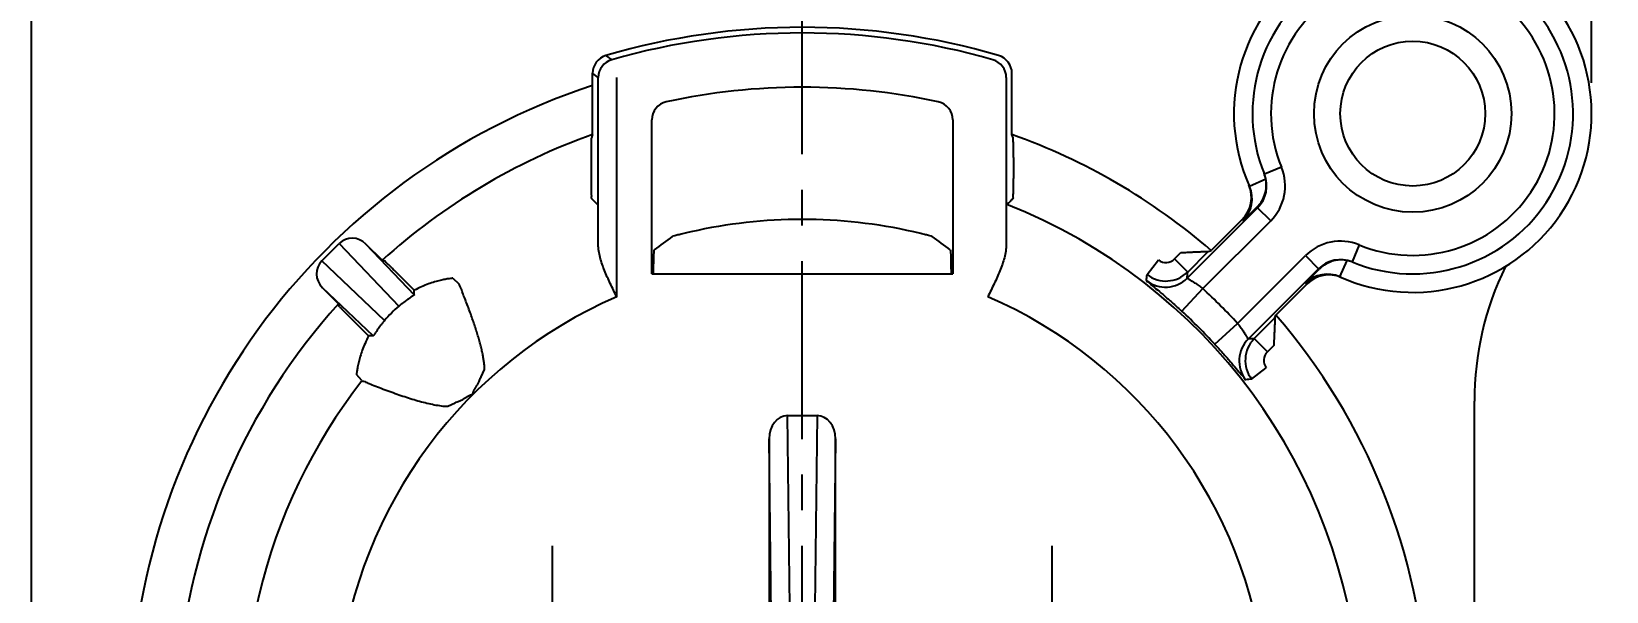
# Model space of a CAD drawing. Header units: millimetres. Extents: x 0 to 420, y 0 to 297.
# Drawn here: x 304 to 380.6, y 220.3 to 247.6 of the extents above; entities that cross this region are included whole.
import ezdxf

# ---------------------------------------------------------------- set-up
doc = ezdxf.new("R2010")
doc.units = ezdxf.units.MM
doc.header["$LTSCALE"] = 23.1
doc.linetypes.add('CENTER', pattern=[0.6, 0.375, -0.075, 0.075, -0.075])
doc.layers.get('0').update_dxf_attribs({"linetype": 'CONTINUOUS'})
for name, color, linetype in [('AUSFORMSCHRAEGEN', 7, 'CONTINUOUS'), ('BEZUGSACHSEN', 7, 'CONTINUOUS'), ('BOHRUNGEN', 7, 'CONTINUOUS'), ('DEFAULT_1', 7, 'CENTER'), ('RUNDUNGEN', 7, 'CONTINUOUS'), ('ZEICHNUNGSBEMASSUNGEN', 7, 'CONTINUOUS')]:
    doc.layers.add(name, color=color, linetype=linetype)
doc.styles.get("Standard").update_dxf_attribs({"font": 'txt', "width": 0.7})
doc.dimstyles.new('DIMSTYLE_1', dxfattribs={"dimtxt": 3.5, "dimasz": 3.5, "dimexe": 0.18, "dimexo": 0.0625, "dimgap": 0.09, "dimtad": 1, "dimdec": 4, "dimlfac": 0.333333, "dimdsep": 46, "dimtxsty": 'STANDARD', "dimblk": '_FILLED', "dimblk1": '_FILLED', "dimblk2": '_FILLED', "dimcen": 0.09, "dimclrt": 5, "dimadec": 0, "dimazin": 0, "dimtp": 0.2, "dimtm": 0.2, "dimtfac": 1, "dimtdec": 4, "dimtofl": 0, "dimtmove": 0, "dimatfit": 3, "dimldrblk": '_FILLED', "dimfxl": 1, "dimtolj": 1, "dimarcsym": 0})
doc.dimstyles.new('DIMSTYLE_7', dxfattribs={"dimtxt": 3.5, "dimasz": 3.5, "dimexe": 0.18, "dimexo": 0.0625, "dimgap": 0.09, "dimtad": 1, "dimdec": 3, "dimlfac": 0.333333, "dimdsep": 46, "dimtxsty": 'STANDARD', "dimblk": '_FILLED', "dimblk1": '_FILLED', "dimblk2": '_FILLED', "dimcen": 0.09, "dimclrt": 5, "dimadec": 0, "dimazin": 0, "dimtp": 0.2, "dimtm": 0.2, "dimtfac": 1, "dimtdec": 3, "dimtofl": 0, "dimtmove": 0, "dimatfit": 3, "dimldrblk": '_FILLED', "dimfxl": 1, "dimtolj": 1, "dimarcsym": 0})

# ---------------------------------------------------------------- blocks, each defined once
blk = doc.blocks.new('_FILLED')
at = {"color": 0, "linetype": 'BYBLOCK'}
blk.add_solid([(0, 0), (-1, 0.125), (-1, -0.125)], dxfattribs=at)
blk = doc.blocks.new('*D2')
at = {"layer": 'ZEICHNUNGSBEMASSUNGEN', "color": 2, "linetype": 'CONTINUOUS'}
for p, q in [((303.972, 185.659), (303.972, 263.47)), ((341.472, 250.175), (341.472, 263.47)), ((303.972, 261.97), (322.722, 261.97)), ((341.472, 261.97), (322.722, 261.97))]:
    blk.add_line(p, q, dxfattribs=at)
at = {"layer": 'ZEICHNUNGSBEMASSUNGEN', "color": 2, "linetype": 'CONTINUOUS', "xscale": 3.5, "yscale": 3.5, "zscale": 3.5, "rotation": 180}
blk.add_blockref('_FILLED', (303.972, 261.97), dxfattribs=at)
at = {"layer": 'ZEICHNUNGSBEMASSUNGEN', "color": 2, "linetype": 'CONTINUOUS', "xscale": 3.5, "yscale": 3.5, "zscale": 3.5}
blk.add_blockref('_FILLED', (341.472, 261.97), dxfattribs=at)
at = {"layer": 'ZEICHNUNGSBEMASSUNGEN', "color": 5, "linetype": 'CONTINUOUS', "insert": (323.831, 266.376), "char_height": 3.5, "width": 26, "attachment_point": 2, "line_spacing_factor": 0.9}
blk.add_mtext('\\Q15.0;12,5{\\Ftxt.shx;\\W1.000000;\\H3.500000; }[.492]', dxfattribs=at)
blk = doc.blocks.new('*D18')
at = {"layer": 'ZEICHNUNGSBEMASSUNGEN', "color": 2, "linetype": 'CONTINUOUS'}
for p, q in [((341.472, 250.175), (341.472, 263.47)), ((379.872, 245.059), (379.872, 263.47)), ((341.472, 261.97), (360.672, 261.97)), ((379.872, 261.97), (360.672, 261.97))]:
    blk.add_line(p, q, dxfattribs=at)
at = {"layer": 'ZEICHNUNGSBEMASSUNGEN', "color": 2, "linetype": 'CONTINUOUS', "xscale": 3.5, "yscale": 3.5, "zscale": 3.5, "rotation": 180}
blk.add_blockref('_FILLED', (341.472, 261.97), dxfattribs=at)
at = {"layer": 'ZEICHNUNGSBEMASSUNGEN', "color": 2, "linetype": 'CONTINUOUS', "xscale": 3.5, "yscale": 3.5, "zscale": 3.5}
blk.add_blockref('_FILLED', (379.872, 261.97), dxfattribs=at)
at = {"layer": 'ZEICHNUNGSBEMASSUNGEN', "color": 5, "linetype": 'CONTINUOUS', "insert": (360.672, 266.376), "char_height": 3.5, "width": 26, "attachment_point": 2, "line_spacing_factor": 0.9}
blk.add_mtext('\\Q15.0;12,8{\\Ftxt.shx;\\W1.000000;\\H3.500000; }[.504]', dxfattribs=at)
blk = doc.blocks.new('*D19')
at = {"layer": 'ZEICHNUNGSBEMASSUNGEN', "color": 2, "linetype": 'CONTINUOUS'}
for p, q in [((372.672, 252.259), (391.389, 252.259)), ((389.889, 252.259), (389.889, 233.059)), ((389.889, 213.859), (389.889, 233.059)), ((377.787, 213.859), (391.389, 213.859))]:
    blk.add_line(p, q, dxfattribs=at)
at = {"layer": 'ZEICHNUNGSBEMASSUNGEN', "color": 2, "linetype": 'CONTINUOUS', "xscale": 3.5, "yscale": 3.5, "zscale": 3.5}
for p, rotation in [((389.889, 252.259), 90), ((389.889, 213.859), 270)]:
    blk.add_blockref('_FILLED', p, dxfattribs=dict(at, rotation=rotation))
at = {"layer": 'ZEICHNUNGSBEMASSUNGEN', "color": 5, "linetype": 'CONTINUOUS', "insert": (385.483, 233.059), "char_height": 3.5, "width": 26, "attachment_point": 2, "rotation": 90, "line_spacing_factor": 0.9}
blk.add_mtext('\\Q15.0;12,8{\\Ftxt.shx;\\W1.000000;\\H3.500000; }[.504]', dxfattribs=at)

msp = doc.modelspace()

# ---------------------------------------------------------------- linework, layer by layer
at = {"color": 7, "linetype": 'CONTINUOUS'}
for p, q in [((331.27153, 242.54093), (331.27153, 245.52173)), ((374.17153, 213.85927), (374.17153, 229.56498))]:
    msp.add_line(p, q, dxfattribs=at)
for centre, radius, start, end in [((341.47153, 213.85927), 33.9, 73.6312062, 106.368794), ((332.17149, 245.52173), 0.89997, 106.368794, 180), ((341.47153, 213.85927), 32.7, 108.1753751, 180), ((389.17153, 229.56498), 15, 154.0971937, 180)]:
    msp.add_arc(centre, radius, start, end, dxfattribs=at)
at = {"color": 9, "linetype": 'CONTINUOUS'}
for centre, radius, start, end in [((263.93803, 153.06991), 115.45131, 53.7544563, 53.9268089), ((265.64599, 157.84761), 109.51466, 53.0046308, 53.1845344)]:
    msp.add_arc(centre, radius, start, end, dxfattribs=at)
at = {"layer": 'AUSFORMSCHRAEGEN', "color": 7, "linetype": 'CONTINUOUS'}
msp.add_line((334.14635, 235.75927), (348.79671, 235.75927), dxfattribs=at)
for start, end in [(109.5768042, 132.1756054), (49.1994096, 70.4231958), (137.8243946, 175.7612583), (2.8243946, 40.8006637)]:
    msp.add_arc((341.47153, 213.85927), 30.44139, start, end, dxfattribs=at)
at = {"layer": 'BEZUGSACHSEN', "color": 7, "linetype": 'CONTINUOUS'}
for p, q in [((325.84686, 230.74441), (326.01602, 231.10753)), ((324.22326, 229.31477), (324.58639, 229.48393))]:
    msp.add_line(p, q, dxfattribs=at)
for points, knots in [([(326.01602, 231.10753), (326.01578, 231.16287), (326.01012, 231.27782), (325.99081, 231.45642), (325.96143, 231.64825), (325.92232, 231.85407), (325.87368, 232.07384), (325.81572, 232.30692), (325.74879, 232.55236), (325.673, 232.81012), (325.5882, 233.08084), (325.49429, 233.3649), (325.39187, 233.66049), (325.28241, 233.96424), (325.1682, 234.26932), (325.05565, 234.565), (324.94784, 234.82984), (324.86879, 235.05153), (324.79506, 235.18482), (324.78489, 235.26677), (324.76937, 235.28051)], [0, 0, 0, 0, 0.0379645, 0.07886949, 0.12319853, 0.17106541, 0.22257732, 0.27759437, 0.3358213, 0.39709494, 0.4619047, 0.53043408, 0.60233658, 0.67651551, 0.75191758, 0.82586878, 0.89338166, 0.94861364, 0.98577885, 1, 1, 1, 1]), ([(325.66418, 230.35311), (325.67687, 230.37376), (325.70195, 230.41756), (325.7337, 230.48994), (325.76419, 230.57018), (325.79739, 230.65808), (325.82896, 230.71556), (325.84701, 230.74454)], [0, 0, 0, 0, 0.16802515, 0.3493142, 0.54722399, 0.76333095, 1, 1, 1, 1]), ([(320.05029, 230.56143), (320.06916, 230.54011), (320.18026, 230.52619), (320.35836, 230.42799), (320.65047, 230.32442), (320.99361, 230.18683), (321.36973, 230.04721), (321.75036, 229.91022), (322.12411, 229.7831), (322.48931, 229.66665), (322.84959, 229.56105), (323.20689, 229.46765), (323.55846, 229.39006), (323.89613, 229.33422), (324.11725, 229.31524), (324.22326, 229.31477)], [0, 0, 0, 0, 0.01953666, 0.0696899, 0.14238463, 0.23011813, 0.32401708, 0.41739803, 0.50770909, 0.59483414, 0.68036723, 0.76525464, 0.84816857, 0.92726984, 1, 1, 1, 1]), ([(324.97778, 229.66646), (324.99812, 229.67987), (325.03699, 229.70528), (325.09294, 229.74122), (325.14473, 229.77231), (325.19245, 229.79962), (325.23671, 229.82331), (325.27788, 229.84362), (325.31625, 229.86073), (325.35226, 229.87437), (325.38558, 229.8846), (325.41707, 229.89059), (325.43693, 229.88678), (325.44613, 229.88467)], [0, 0, 0, 0, 0.13917039, 0.26536494, 0.3799084, 0.48424598, 0.5794985, 0.66663801, 0.74647192, 0.81951593, 0.88628459, 0.94607526, 1, 1, 1, 1]), ([(325.44613, 229.88467), (325.444, 229.89574), (325.44052, 229.91961), (325.44908, 229.95682), (325.46267, 229.996), (325.48024, 230.03817), (325.50174, 230.08293), (325.52685, 230.1306), (325.55565, 230.18126), (325.58797, 230.23539), (325.625, 230.29276), (325.65075, 230.33246), (325.66418, 230.35311)], [0, 0, 0, 0, 0.06445379, 0.13570796, 0.21517584, 0.3019589, 0.39646916, 0.49895518, 0.60982115, 0.72950445, 0.85921045, 1, 1, 1, 1]), ([(324.58626, 229.48379), (324.61621, 229.50216), (324.67506, 229.53423), (324.76426, 229.56801), (324.84439, 229.59859), (324.91524, 229.63013), (324.95789, 229.65431), (324.97778, 229.66646)], [0, 0, 0, 0, 0.243587, 0.46294724, 0.66058042, 0.8383957, 1, 1, 1, 1])]:
    msp.add_open_spline(points, degree=3, knots=knots, dxfattribs=at)
at = {"layer": 'BOHRUNGEN', "color": 7, "linetype": 'CONTINUOUS'}
for radius in [4.8, 3.525]:
    msp.add_circle((371.17153, 243.55927), radius, dxfattribs=at)
at = {"layer": 'DEFAULT_1', "color": 7, "linetype": 'CENTER'}
for p, q in [((341.47153, 213.85927), (341.47153, 248.6747)), ((329.32153, 213.85927), (329.32153, 223.15927)), ((353.62153, 213.85927), (353.62153, 223.15927))]:
    msp.add_line(p, q, dxfattribs=at)
at = {"layer": 'RUNDUNGEN', "color": 7, "linetype": 'CONTINUOUS'}
for p, q in [((331.54649, 237.18865), (331.54649, 245.31524)), ((351.39656, 245.31524), (351.39656, 237.18865)), ((351.67153, 242.54093), (351.67153, 245.52173)), ((334.14635, 235.75927), (334.14635, 243.2487)), ((348.79671, 243.2487), (348.79671, 235.75927)), ((331.27153, 242.54093), (331.20856, 242.38464)), ((351.7345, 242.38464), (351.67153, 242.54093)), ((331.20084, 241.42354), (331.20084, 240.39774)), ((351.74221, 241.42354), (351.74221, 240.39774)), ((363.62407, 238.97923), (360.19869, 235.55364)), ((362.88209, 238.42243), (361.36279, 236.90304)), ((363.38011, 238.79608), (362.91862, 238.34038)), ((363.49369, 238.90847), (363.38011, 238.79608)), ((363.60699, 239.02073), (363.49369, 238.90847)), ((318.08993, 236.38895), (318.94185, 237.24086)), ((321.03302, 236.41909), (320.24389, 237.20822)), ((360.22124, 235.85038), (361.22579, 236.85499)), ((361.22579, 236.85499), (361.36279, 236.90304)), ((321.16897, 236.3722), (321.03302, 236.41909)), ((363.16588, 232.58632), (366.5912, 236.01184)), ((322.491, 235.06108), (321.81189, 235.74019)), ((324.4697, 235.54582), (324.76928, 235.28064)), ((364.51528, 233.75056), (366.03446, 235.26984)), ((365.95241, 235.30637), (366.38125, 235.74075)), ((366.38125, 235.74075), (366.62067, 235.98264)), ((366.62067, 235.98264), (366.63269, 235.99476)), ((318.12257, 235.0869), (318.9117, 234.29777)), ((322.59337, 234.95857), (322.491, 235.06108)), ((322.58798, 234.73474), (322.59337, 234.95857)), ((318.9586, 234.16182), (318.9117, 234.29777)), ((364.46723, 233.61355), (364.51528, 233.75056)), ((319.59061, 233.5189), (320.26971, 232.8398)), ((364.46723, 233.61355), (363.46261, 232.60888)), ((320.26971, 232.8398), (320.37222, 232.73743)), ((320.59605, 232.74282), (320.37222, 232.73743)), ((320.05016, 230.56152), (319.78498, 230.8611)), ((340.75161, 228.85927), (342.19145, 228.85927)), ((339.85633, 227.73408), (339.85633, 215.47446)), ((343.08672, 215.47446), (343.08672, 227.73408))]:
    msp.add_line(p, q, dxfattribs=at)
at = {"layer": 'RUNDUNGEN', "color": 9, "linetype": 'CONTINUOUS'}
for p, q in [((332.44646, 234.64809), (332.44646, 245.32017)), ((364.78469, 240.94808), (363.95162, 240.60749)), ((364.01947, 240.3661), (363.22735, 240.01244)), ((364.2603, 238.34271), (360.95807, 235.04028)), ((364.2603, 238.34271), (363.62391, 238.97907)), ((318.94185, 237.24086), (321.84047, 234.18224)), ((320.24389, 237.20822), (322.58798, 234.73474)), ((359.58485, 236.48674), (359.89157, 236.79347)), ((368.56017, 237.1725), (368.21956, 236.33944)), ((321.14856, 233.49033), (318.08993, 236.38895)), ((358.24748, 235.72102), (358.79535, 236.43498)), ((360.22124, 235.85038), (359.58485, 236.48674)), ((362.65258, 233.34576), (365.95465, 236.64803)), ((365.95465, 236.64803), (366.59104, 236.01168)), ((367.62456, 235.61515), (367.97824, 236.40729)), ((320.59605, 232.74282), (318.12257, 235.0869)), ((359.94254, 233.93645), (360.95807, 235.04028)), ((361.54875, 232.33024), (362.65258, 233.34576)), ((363.46261, 232.60888), (364.099, 231.97252)), ((364.40575, 232.27929), (364.099, 231.97252)), ((363.33331, 230.63518), (364.04727, 231.18304)), ((340.85822, 219.55792), (340.75161, 228.85927)), ((342.19145, 228.85927), (342.08483, 219.55792)), ((339.95458, 219.16276), (339.85633, 227.73408)), ((343.08672, 227.73408), (342.98848, 219.16276))]:
    msp.add_line(p, q, dxfattribs=at)
at = {"layer": 'RUNDUNGEN', "color": 7, "linetype": 'CONTINUOUS'}
for centre, radius, start, end in [((371.17153, 243.55927), 8.7, 245.9391624, 204.0598318), ((371.17153, 243.55927), 7.8, 247.7611214, 202.2373798), ((341.47153, 213.85927), 33.62504, 73.991225, 106.008775), ((332.44654, 245.31518), 0.90004, 106.0124769, 179.9962984), ((350.49652, 245.31518), 0.90004, 0.0037016, 73.9875231), ((350.77157, 245.52174), 0.89996, 359.9995945, 73.6316187), ((341.47153, 213.85927), 30.98337, 77.6676798, 102.3323241), ((335.04613, 243.24865), 0.89978, 102.3256023, 179.9971534), ((347.89696, 243.24868), 0.89975, 0.0012447, 77.6761191), ((362.56307, 240.03974), 1.50014, 315.0132412, 22.2348619), ((362.54735, 240.07936), 1.49979, 11.022043, 21.9735892), ((361.82201, 239.48295), 1.49939, 315.0206758, 23.5352023), ((361.85753, 239.40083), 1.50015, 315.0172162, 24.0572274), ((362.55212, 240.07954), 1.49506, 326.2529662, 11.0502544), ((362.56234, 240.07398), 1.48346, 314.7651896, 326.2123384), ((341.47153, 213.85927), 24.55131, 77.2383985, 102.7616015), ((367.65178, 234.95087), 1.50016, 67.7642311, 134.9897314), ((367.68298, 234.95348), 1.47898, 129.7927888, 135.2467023), ((367.68682, 234.94909), 1.48481, 123.8493606, 129.7979939), ((367.69157, 234.93996), 1.49506, 78.9454333, 123.8058907), ((367.69139, 234.93511), 1.49986, 69.3903244, 78.974054), ((367.01292, 234.24537), 1.50013, 65.9411492, 134.9868605), ((367.09505, 234.20982), 1.49939, 66.4634849, 134.9824895)]:
    msp.add_arc(centre, radius, start, end, dxfattribs=at)
at = {"layer": 'RUNDUNGEN', "color": 9, "linetype": 'CONTINUOUS'}
for centre, radius, start, end in [((371.17153, 243.55927), 6.9, 247.7618239, 202.2366752), ((362.56295, 240.0398), 2.40023, 315.0044941, 22.2353669), ((341.47153, 213.85927), 27.16306, 299.8201616, 68.4982155), ((367.65184, 234.95071), 2.40029, 67.76389, 134.9979636), ((359.16059, 236.91101), 0.60001, 232.5023034, 314.9993913), ((233.15697, 248.127), 125.70419, 354.2026027, 354.3361545), ((359.13807, 236.61446), 1.50009, 232.1794807, 314.9946416), ((359.16057, 236.91094), 1.49988, 232.4989493, 314.9818836), ((214.76567, 246.75508), 145.86376, 355.5957024, 355.7125984), ((341.47153, 213.85927), 22.66334, 113.4671547, 233.4269763), ((341.47153, 213.85927), 22.66334, 306.5976512, 66.5328453), ((341.47153, 213.85927), 28.78125, 42.6139512, 47.3859328), ((341.47153, 213.85927), 27.28135, 42.6139512, 47.3859328), ((364.22676, 231.52574), 1.50009, 135.0082664, 217.8200018), ((364.52324, 231.54827), 1.49988, 135.0215763, 217.5008125), ((374.39408, 86.87421), 146.14407, 94.289689, 94.4063578), ((364.5233, 231.54828), 0.60001, 135.0038127, 217.497857), ((341.47153, 213.85927), 27.16306, 142.0565127, 240.1973972), ((375.76811, 105.30427), 125.94626, 95.6660986, 95.7993905)]:
    msp.add_arc(centre, radius, start, end, dxfattribs=at)
at = {"layer": 'RUNDUNGEN', "color": 7, "linetype": 'CONTINUOUS'}
for centre, major_axis, ratio, start_param, end_param in [((319.60928, 236.57), (-0.65096, 0.68689), 0.95102376, -1.54256212, 0.02553755), ((355.72226, 213.85927), (33.33639, 0), 0.9040235, 2.23591673, 2.26980705), ((327.2208, 213.85927), (33.33639, 0), 0.9040235, 0.8717856, 0.90567592), ((318.7608, 235.72152), (0.68689, -0.65096), 0.95102376, 3.1160551, 4.68415478), ((325.42843, 229.90237), (3.95016, -3.95016), 0.96663836, 3.0508657, 3.23231961), ((340.75637, 227.7281), (-0.01297, 1.13112), 0.79562004, -0.00911927, 1.55639075), ((342.18669, 227.7281), (0.01297, 1.13112), 0.79562004, -1.55639075, 0.00911927)]:
    msp.add_ellipse(centre, major_axis=major_axis, ratio=ratio, start_param=start_param, end_param=end_param, dxfattribs=at)
for points, knots in [([(331.20856, 242.38464), (331.20238, 242.3693), (331.21146, 242.30502), (331.20011, 242.17592), (331.20355, 241.97063), (331.20056, 241.71238), (331.20084, 241.52332), (331.20084, 241.42354)], [0, 0, 0, 0, 0.05163517, 0.1924267, 0.41032617, 0.68855948, 1, 1, 1, 1]), ([(351.74221, 241.42354), (351.74221, 241.52332), (351.7425, 241.71238), (351.7395, 241.97063), (351.74294, 242.17592), (351.7316, 242.30502), (351.74067, 242.3693), (351.7345, 242.38464)], [0, 0, 0, 0, 0.31144052, 0.58967383, 0.8075733, 0.94836483, 1, 1, 1, 1]), ([(331.20084, 240.39774), (331.20084, 240.29671), (331.19992, 240.10525), (331.20536, 239.84634), (331.19583, 239.63617), (331.21858, 239.51577), (331.19748, 239.44441), (331.20861, 239.43349)], [0, 0, 0, 0, 0.31429945, 0.59388843, 0.81207917, 0.9515111, 1, 1, 1, 1]), ([(351.73445, 239.43349), (351.74558, 239.44441), (351.72448, 239.51577), (351.74722, 239.63617), (351.7377, 239.84634), (351.74314, 240.10525), (351.74221, 240.29671), (351.74221, 240.39774)], [0, 0, 0, 0, 0.0484889, 0.18792083, 0.40611157, 0.68570055, 1, 1, 1, 1]), ([(331.51545, 239.13194), (331.48148, 239.16539), (331.41343, 239.23236), (331.31115, 239.33288), (331.24282, 239.39993), (331.20861, 239.43349)], [0, 0, 0, 0, 0.3324409, 0.66577405, 1, 1, 1, 1]), ([(351.73445, 239.43349), (351.70023, 239.39993), (351.63191, 239.33288), (351.52963, 239.23236), (351.46158, 239.16539), (351.42761, 239.13194)], [0, 0, 0, 0, 0.33422595, 0.6675591, 1, 1, 1, 1]), ([(336.04827, 237.8041), (335.95607, 237.78322), (335.7807, 237.74253), (335.54094, 237.68108), (335.34741, 237.63401), (335.22626, 237.59186), (335.16253, 237.58214), (335.14858, 237.57224)], [0, 0, 0, 0, 0.30518339, 0.58075697, 0.80029289, 0.94477877, 1, 1, 1, 1]), ([(347.79448, 237.57224), (347.78052, 237.58214), (347.71679, 237.59186), (347.59565, 237.63401), (347.40212, 237.68108), (347.16235, 237.74253), (346.98699, 237.78322), (346.89479, 237.8041)], [0, 0, 0, 0, 0.05522123, 0.19970711, 0.41924303, 0.69481661, 1, 1, 1, 1]), ([(332.44646, 234.64809), (332.39317, 234.75486), (332.28705, 234.96746), (332.13169, 235.28604), (331.9844, 235.60335), (331.84925, 235.91944), (331.73076, 236.23463), (331.63418, 236.55007), (331.56637, 236.8675), (331.54713, 237.08192), (331.54649, 237.18865)], [0, 0, 0, 0, 0.13179395, 0.26243263, 0.39146585, 0.51811851, 0.64202791, 0.76321582, 0.88212716, 1, 1, 1, 1]), ([(334.23417, 235.75927), (334.23503, 235.88519), (334.23628, 236.1202), (334.24615, 236.43481), (334.24339, 236.68735), (334.27025, 236.82865), (334.25627, 236.91677), (334.2716, 236.92842)], [0, 0, 0, 0, 0.32275874, 0.60020785, 0.814458, 0.95065309, 1, 1, 1, 1]), ([(348.67145, 236.92842), (348.68678, 236.91677), (348.67281, 236.82865), (348.69966, 236.68735), (348.69691, 236.43481), (348.70678, 236.1202), (348.70802, 235.88519), (348.70888, 235.75927)], [0, 0, 0, 0, 0.04934691, 0.185542, 0.39979215, 0.67724126, 1, 1, 1, 1]), ([(351.39656, 237.18865), (351.39591, 237.0807), (351.37624, 236.86369), (351.30707, 236.54289), (351.20908, 236.22525), (351.0899, 235.90985), (350.95514, 235.5956), (350.80906, 235.28128), (350.65498, 234.96541), (350.54964, 234.75437), (350.4966, 234.64809)], [0, 0, 0, 0, 0.11922496, 0.2396319, 0.36192386, 0.48602327, 0.61185636, 0.7394878, 0.8688106, 1, 1, 1, 1]), ([(359.89157, 236.79347), (359.97184, 236.79784), (360.1336, 236.80637), (360.37453, 236.81851), (360.6087, 236.82903), (360.82439, 236.84), (361.00899, 236.84331), (361.13753, 236.85819), (361.20689, 236.84836), (361.22579, 236.85499)], [0, 0, 0, 0, 0.18054932, 0.36381964, 0.54188481, 0.70690627, 0.84938415, 0.95502489, 1, 1, 1, 1]), ([(321.81189, 235.74019), (321.747, 235.80509), (321.62333, 235.92923), (321.45094, 236.09711), (321.31643, 236.23747), (321.2209, 236.31487), (321.1841, 236.36697), (321.16897, 236.3722)], [0, 0, 0, 0, 0.30538635, 0.58253107, 0.80268701, 0.94675127, 1, 1, 1, 1]), ([(324.4697, 235.54582), (324.45841, 235.5558), (324.39183, 235.52415), (324.27671, 235.53069), (324.08293, 235.48642), (323.84678, 235.43979), (323.57331, 235.36494), (323.27059, 235.26544), (322.938, 235.13167), (322.71085, 235.02121), (322.59337, 234.95857)], [0, 0, 0, 0, 0.02285983, 0.08795541, 0.1887005, 0.31446566, 0.45674969, 0.61721598, 0.79803638, 1, 1, 1, 1]), ([(322.58798, 234.73474), (322.58793, 234.73143), (322.57779, 234.72402), (322.56273, 234.7107), (322.53531, 234.69181), (322.50046, 234.66757), (322.45648, 234.63788), (322.40335, 234.60189), (322.33959, 234.55834), (322.2635, 234.50538), (322.17396, 234.4414), (322.07119, 234.36535), (321.95806, 234.27807), (321.88027, 234.21519), (321.84047, 234.18224)], [0, 0, 0, 0, 0.01069031, 0.03430262, 0.06956679, 0.11556571, 0.1721701, 0.24032527, 0.32264106, 0.42109339, 0.53929118, 0.67748541, 0.83335681, 1, 1, 1, 1]), ([(318.9586, 234.16182), (318.96382, 234.14669), (319.01593, 234.1099), (319.09332, 234.01437), (319.23369, 233.87986), (319.40156, 233.70747), (319.52571, 233.5838), (319.59061, 233.5189)], [0, 0, 0, 0, 0.05324873, 0.19731299, 0.41746893, 0.69461365, 1, 1, 1, 1]), ([(321.14856, 233.49033), (321.11586, 233.45084), (321.05315, 233.37327), (320.966, 233.26035), (320.88994, 233.15758), (320.82593, 233.06804), (320.77298, 232.99197), (320.72932, 232.92806), (320.69328, 232.87485), (320.66348, 232.83071), (320.63914, 232.79571), (320.62017, 232.76815), (320.60679, 232.75304), (320.59937, 232.74287), (320.59605, 232.74282)], [0, 0, 0, 0, 0.16531035, 0.3216546, 0.4598992, 0.57757488, 0.67658084, 0.75880669, 0.82710146, 0.88394797, 0.93017523, 0.96560061, 0.98929244, 1, 1, 1, 1]), ([(364.46723, 233.61355), (364.46059, 233.59466), (364.47043, 233.52528), (364.45556, 233.39674), (364.45225, 233.21213), (364.44128, 232.99643), (364.43077, 232.76226), (364.41864, 232.52132), (364.41012, 232.35956), (364.40575, 232.27929)], [0, 0, 0, 0, 0.04497705, 0.15062045, 0.29309961, 0.45812085, 0.63618474, 0.81945312, 1, 1, 1, 1]), ([(320.37222, 232.73743), (320.3094, 232.6196), (320.19843, 232.39134), (320.0641, 232.05691), (319.96434, 231.75248), (319.88968, 231.47853), (319.8435, 231.24327), (319.7998, 231.05134), (319.80625, 230.93772), (319.77514, 230.87222), (319.78498, 230.8611)], [0, 0, 0, 0, 0.20255978, 0.38462989, 0.54615452, 0.68870873, 0.81377384, 0.91347726, 0.97747997, 1, 1, 1, 1])]:
    msp.add_open_spline(points, degree=3, knots=knots, dxfattribs=at)
at = {"layer": 'RUNDUNGEN', "color": 9, "linetype": 'CONTINUOUS'}
for points, knots in [([(362.88209, 238.42243), (362.88808, 238.40868), (362.89997, 238.3812), (362.91253, 238.35402), (362.91862, 238.34038)], [0, 0, 0, 0, 0.50104791, 1, 1, 1, 1]), ([(363.62407, 238.97923), (363.6222, 238.98381), (363.61815, 238.99291), (363.61264, 239.00682), (363.60887, 239.01608), (363.60699, 239.02073)], [0, 0, 0, 0, 0.33114753, 0.66514921, 1, 1, 1, 1]), ([(366.63269, 235.99476), (366.62805, 235.99663), (366.61878, 236.00041), (366.60488, 236.00592), (366.59578, 236.00996), (366.5912, 236.01184)], [0, 0, 0, 0, 0.33485598, 0.66884581, 1, 1, 1, 1]), ([(358.21822, 235.42948), (358.2155, 235.40078), (358.35064, 235.3474), (358.48322, 235.18308), (358.78636, 234.96005), (359.12886, 234.65872), (359.52925, 234.31315), (359.80264, 234.06514), (359.94254, 233.93645)], [0, 0, 0, 0, 0.03791144, 0.14336933, 0.30672336, 0.51406913, 0.75001883, 1, 1, 1, 1]), ([(360.19869, 235.55364), (360.19347, 235.54342), (360.26106, 235.52272), (360.31444, 235.47176), (360.45466, 235.3978), (360.60604, 235.2973), (360.78176, 235.17717), (360.89896, 235.08767), (360.95807, 235.04028)], [0, 0, 0, 0, 0.03753284, 0.1439588, 0.30880407, 0.51697002, 0.75227472, 1, 1, 1, 1]), ([(365.95241, 235.30637), (365.96605, 235.30028), (365.99323, 235.28772), (366.02071, 235.27583), (366.03446, 235.26984)], [0, 0, 0, 0, 0.49895149, 1, 1, 1, 1]), ([(362.65258, 233.34576), (362.69996, 233.28665), (362.78945, 233.16944), (362.90957, 232.9937), (363.01006, 232.84231), (363.084, 232.70207), (363.13497, 232.64869), (363.15566, 232.58109), (363.16588, 232.58631)], [0, 0, 0, 0, 0.24772373, 0.48302871, 0.69119576, 0.85604188, 0.96246793, 1, 1, 1, 1]), ([(361.54875, 232.33024), (361.67743, 232.19034), (361.92545, 231.91695), (362.27102, 231.51655), (362.57235, 231.17405), (362.79538, 230.87091), (362.9597, 230.73833), (363.01308, 230.60319), (363.04178, 230.60591)], [0, 0, 0, 0, 0.24998151, 0.48593184, 0.69327795, 0.8566317, 0.96208898, 1, 1, 1, 1])]:
    msp.add_open_spline(points, degree=3, knots=knots, dxfattribs=at)

# ---------------------------------------------------------------- dimensions: what is measured, and where the dimension line sits
at = {"layer": 'ZEICHNUNGSBEMASSUNGEN', "color": 2, "linetype": 'CONTINUOUS'}
for base, p1, p2, angle, dimstyle, picture, middle in [((303.97153, 261.96995), (341.47153, 250.1747), (303.97153, 185.65927), 180, 'DIMSTYLE_1', '*D2', (321.14309, 264.62582)), ((389.88905, 252.25927), (377.78696, 213.85927), (372.67153, 252.25927), 90, 'DIMSTYLE_7', '*D19', (388.52139, 230.60078))]:
    dim = msp.add_linear_dim(base=base, p1=p1, p2=p2, angle=angle, dimstyle=dimstyle, dxfattribs=at)
    dim.commit()
    dim.dimension.update_dxf_attribs({"geometry": picture, "text_midpoint": middle, "dimtype": 160})
dim = msp.add_linear_dim(base=(379.87153, 261.96995), p1=(341.47153, 250.1747), p2=(379.87153, 245.05927), dimstyle='DIMSTYLE_7', dxfattribs=at)
dim.commit()
dim.dimension.update_dxf_attribs({"geometry": '*D18', "text_midpoint": (357.92153, 264.62582), "dimtype": 160})

doc.saveas('drawing.dxf')
